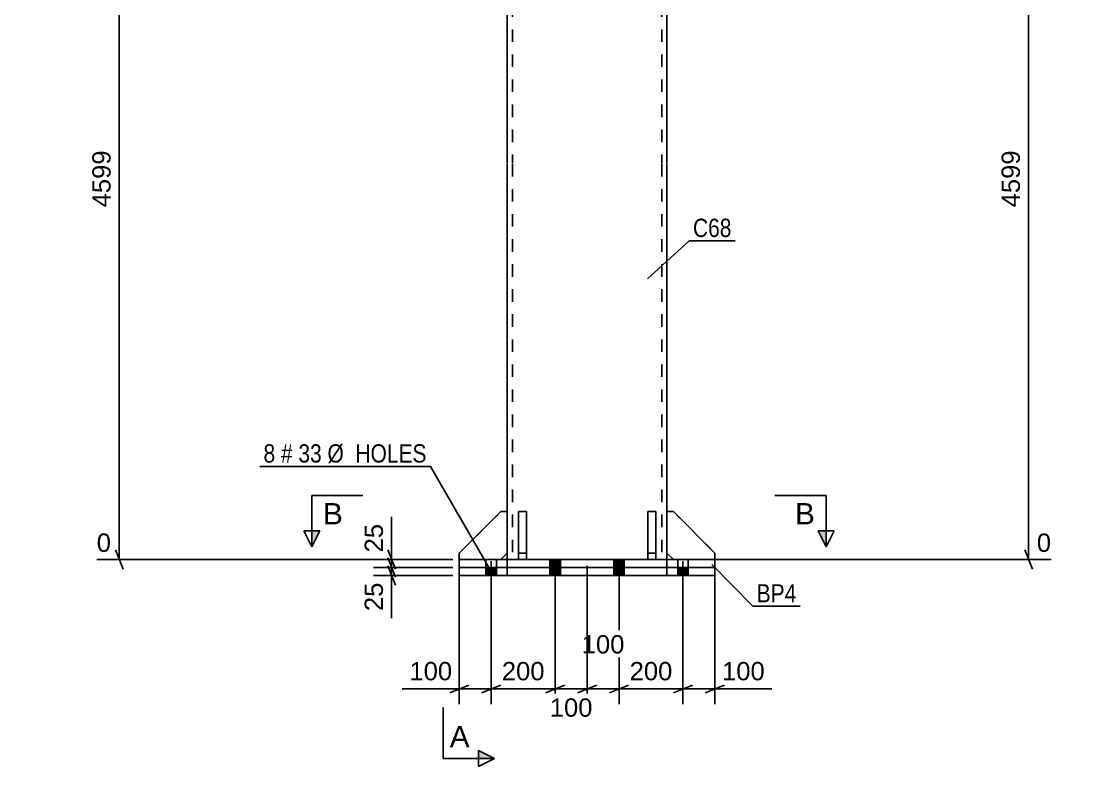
# Model space of a CAD drawing. Header units: millimetres. Extents: x -315 to 526, y -215 to 379.
# Drawn here: x -88.5 to 79.9, y -32.4 to 84.2 of the extents above; entities that cross this region are included whole.
import ezdxf

# ---------------------------------------------------------------- set-up
doc = ezdxf.new("R2010")
doc.units = ezdxf.units.MM
doc.linetypes.add('DXK_LINE_DOT2', pattern=[3.9198, 1.9599, -1.9599])
doc.styles.add('Arial', font='arial.ttf', dxfattribs={"height": 0.2})
doc.styles.add('Arial Narrow', font='ARIALN.TTF', dxfattribs={"height": 0.2})

# ---------------------------------------------------------------- blocks, each defined once
blk = doc.blocks.new('Part-284857918-11354 - 11259')
at = {"color": 2, "linetype": 'Continuous'}
for p, q in [((20, 0), (-20, 0)), ((-20, 0), (-20, -1.25)), ((-12.5, -1.25), (-12.5, 0)), ((12.5, -1.25), (12.5, 0)), ((20, -1.25), (20, 0)), ((-20, -1.25), (20, -1.25))]:
    blk.add_line(p, q, dxfattribs=at)
at = {"color": 7, "linetype": 'DXK_LINE_DOT2'}
for p, q in [((-12.5, 0), (-12.5, -1.25)), ((12.5, -1.25), (12.5, 0))]:
    blk.add_line(p, q, dxfattribs=at)
blk = doc.blocks.new('Part-284857918-11355 - 11259')
at = {"color": 2, "linetype": 'Continuous'}
for p, q in [((-20, 1), (-13.5, 7.5)), ((-13.5, 7.5), (-12.5, 7.5)), ((-20, 1), (-20, 0)), ((-12.5, 1), (-13.5, 0))]:
    blk.add_line(p, q, dxfattribs=at)
at = {"color": 7, "linetype": 'DXK_LINE_DOT2'}
for p, q in [((-12.5, 7.5), (-12.5, 1)), ((-13.5, 0), (-20, 0))]:
    blk.add_line(p, q, dxfattribs=at)
blk = doc.blocks.new('Part-284857918-11356 - 11259')
at = {"color": 7, "linetype": 'DXK_LINE_DOT2'}
for p, q in [((-20, 1), (-13.5, 7.5)), ((-13.5, 7.5), (-12.5, 7.5)), ((-12.5, 7.5), (-12.5, 1)), ((-20, 0), (-20, 1)), ((-13.5, 0), (-20, 0)), ((-12.5, 1), (-13.5, 0))]:
    blk.add_line(p, q, dxfattribs=at)
blk = doc.blocks.new('Part-284857918-11357 - 11259')
at = {"color": 2, "linetype": 'Continuous'}
for p, q in [((13.5, 7.5), (12.5, 7.5)), ((13.5, 7.5), (20, 1)), ((12.5, 1), (13.5, 0)), ((20, 0), (20, 1))]:
    blk.add_line(p, q, dxfattribs=at)
at = {"color": 7, "linetype": 'DXK_LINE_DOT2'}
for p, q in [((12.5, 7.5), (12.5, 1)), ((13.5, 0), (20, 0))]:
    blk.add_line(p, q, dxfattribs=at)
blk = doc.blocks.new('Part-284857918-11358 - 11259')
at = {"color": 7, "linetype": 'DXK_LINE_DOT2'}
for p, q in [((13.5, 7.5), (12.5, 7.5)), ((12.5, 7.5), (12.5, 1)), ((20, 1), (13.5, 7.5)), ((12.5, 1), (13.5, 0)), ((13.5, 0), (20, 0)), ((20, 0), (20, 1))]:
    blk.add_line(p, q, dxfattribs=at)
blk = doc.blocks.new('Part-284857918-11359 - 11259')
at = {"color": 7, "linetype": 'DXK_LINE_DOT2'}
for p, q in [((9.5, 7.5), (9.5, 0)), ((10.75, 7.5), (9.5, 7.5)), ((10.75, 0), (10.75, 7.5)), ((10.75, 1), (9.5, 1)), ((9.5, 0), (10.75, 0))]:
    blk.add_line(p, q, dxfattribs=at)
blk = doc.blocks.new('Part-284857918-11360 - 11259')
at = {"color": 7, "linetype": 'DXK_LINE_DOT2'}
for p, q in [((-10.75, 7.5), (-10.75, 0)), ((-9.5, 7.5), (-10.75, 7.5)), ((-9.5, 0), (-9.5, 7.5)), ((-10.75, 1), (-9.5, 1)), ((-10.75, 0), (-9.5, 0))]:
    blk.add_line(p, q, dxfattribs=at)
blk = doc.blocks.new('Part-284857918-11361 - 11259')
at = {"color": 2, "linetype": 'Continuous'}
for p, q in [((9.5, 0), (9.5, 7.5)), ((10.75, 7.5), (9.5, 7.5)), ((10.75, 7.5), (10.75, 0)), ((10.75, 1), (9.5, 1)), ((10.75, 0), (9.5, 0))]:
    blk.add_line(p, q, dxfattribs=at)
blk = doc.blocks.new('Part-284857918-11362 - 11259')
at = {"color": 2, "linetype": 'Continuous'}
for p, q in [((-10.75, 0), (-10.75, 7.5)), ((-10.75, 7.5), (-9.5, 7.5)), ((-9.5, 7.5), (-9.5, 0)), ((-10.75, 1), (-9.5, 1)), ((-9.5, 0), (-10.75, 0))]:
    blk.add_line(p, q, dxfattribs=at)
blk = doc.blocks.new('Part-284857918-11413 - 11259')
at = {"color": 2, "linetype": 'Continuous'}
for p, q in [((-12.5, 294.65), (-12.5, 62)), ((-12.5, 294.65), (-12.25, 294.65)), ((-11.7, 294.65), (-10.9, 294.65)), ((-10.9, 294.65), (11.7, 294.65)), ((12.5, 294.65), (12.25, 294.65)), ((12.5, 62), (12.5, 294.65)), ((-12.5, 61.9), (-12.5, 0)), ((12.5, 0), (12.5, 61.9))]:
    blk.add_line(p, q, dxfattribs=at)
at = {"color": 7, "linetype": 'DXK_LINE_DOT2'}
for p, q in [((-12.38, 294.65), (-11.7, 294.65)), ((-11.7, 294.65), (-11.7, 62)), ((12.25, 294.65), (10.9, 294.65)), ((11.7, 294.65), (11.7, 62)), ((-11.7, 61.9), (-11.7, 0)), ((11.7, 61.9), (11.7, 0)), ((-12.5, 0), (12.5, 0))]:
    blk.add_line(p, q, dxfattribs=at)
blk = doc.blocks.new('Bolt-284857918-11454 - 11259')
at = {"linetype": 'Continuous'}
for points in [[(-5.825, -1.25), (-4.175, -1.25), (-4.175, 0), (-5.825, 0)], [(4.175, -1.25), (5.825, -1.25), (5.825, 0), (4.175, 0)]]:
    blk.add_hatch(color=1, dxfattribs=at).paths.add_polyline_path(points)
at = {"color": 1, "linetype": 'DXK_LINE_DOT2'}
for p, q in [((-15.825, -1.25), (-15.825, 0)), ((-15.825, -1.25), (-15.825, 0)), ((-15, -2.2), (-15, 0)), ((-15, -2.2), (-15, 0)), ((-14.175, -1.25), (-14.175, 0)), ((-14.175, -1.25), (-14.175, 0)), ((-5.825, -1.25), (-5.825, 0)), ((-5, -2.2), (-5, 0)), ((-4.175, -1.25), (-4.175, 0)), ((4.175, -1.25), (4.175, 0)), ((5, -2.2), (5, 0)), ((5.825, -1.25), (5.825, 0)), ((14.175, -1.25), (14.175, 0)), ((14.175, -1.25), (14.175, 0)), ((15, -2.2), (15, 0)), ((15, -2.2), (15, 0)), ((15.825, -1.25), (15.825, 0)), ((15.825, -1.25), (15.825, 0))]:
    blk.add_line(p, q, dxfattribs=at)
at = {"color": 1, "linetype": 'Continuous'}
for p, q in [((-5.825, -1.25), (-5.825, 0)), ((-5, -2.2), (-5, 0)), ((-4.175, -1.25), (-4.175, 0)), ((4.175, -1.25), (4.175, 0)), ((5, -2.2), (5, 0)), ((5.825, -1.25), (5.825, 0))]:
    blk.add_line(p, q, dxfattribs=at)
blk = doc.blocks.new('Part-284857918-37441 - 11259')
at = {"color": 2, "linetype": 'Continuous'}
for p, q in [((20, -1.25), (-20, -1.25)), ((-20, -1.25), (-20, -2.5)), ((-12.5, -2.5), (-12.5, -1.25)), ((12.5, -2.5), (12.5, -1.25)), ((20, -2.5), (20, -1.25)), ((-20, -2.5), (20, -2.5))]:
    blk.add_line(p, q, dxfattribs=at)
at = {"color": 7, "linetype": 'DXK_LINE_DOT2'}
for p, q in [((-12.5, -1.25), (-12.5, -2.5)), ((12.5, -2.5), (12.5, -1.25))]:
    blk.add_line(p, q, dxfattribs=at)
blk = doc.blocks.new('Bolt-284857918-37442 - 11259')
at = {"linetype": 'Continuous'}
for points in [[(-15.825, -2.5), (-14.175, -2.5), (-14.175, -1.25), (-15.825, -1.25)], [(-15.825, -2.5), (-14.175, -2.5), (-14.175, -1.25), (-15.825, -1.25)], [(-5.825, -2.5), (-4.175, -2.5), (-4.175, -1.25), (-5.825, -1.25)], [(-5.825, -2.5), (-4.175, -2.5), (-4.175, -1.25), (-5.825, -1.25)], [(4.175, -2.5), (5.825, -2.5), (5.825, -1.25), (4.175, -1.25)], [(4.175, -2.5), (5.825, -2.5), (5.825, -1.25), (4.175, -1.25)], [(14.175, -2.5), (15.825, -2.5), (15.825, -1.25), (14.175, -1.25)], [(14.175, -2.5), (15.825, -2.5), (15.825, -1.25), (14.175, -1.25)]]:
    blk.add_hatch(color=1, dxfattribs=at).paths.add_polyline_path(points)
at = {"color": 1, "linetype": 'Continuous'}
for p, q in [((-15.825, -2.5), (-15.825, -1.25)), ((-15.825, -2.5), (-15.825, -1.25)), ((-15, -3.45), (-15, -1.25)), ((-15, -3.45), (-15, -1.25)), ((-14.175, -2.5), (-14.175, -1.25)), ((-14.175, -2.5), (-14.175, -1.25)), ((-5.825, -2.5), (-5.825, -1.25)), ((-5.825, -2.5), (-5.825, -1.25)), ((-5, -3.45), (-5, -1.25)), ((-5, -3.45), (-5, -1.25)), ((-4.175, -2.5), (-4.175, -1.25)), ((-4.175, -2.5), (-4.175, -1.25)), ((4.175, -2.5), (4.175, -1.25)), ((4.175, -2.5), (4.175, -1.25)), ((5, -3.45), (5, -1.25)), ((5, -3.45), (5, -1.25)), ((5.825, -2.5), (5.825, -1.25)), ((5.825, -2.5), (5.825, -1.25)), ((14.175, -2.5), (14.175, -1.25)), ((14.175, -2.5), (14.175, -1.25)), ((15, -3.45), (15, -1.25)), ((15, -3.45), (15, -1.25)), ((15.825, -2.5), (15.825, -1.25)), ((15.825, -2.5), (15.825, -1.25))]:
    blk.add_line(p, q, dxfattribs=at)
blk = doc.blocks.new('StraightDimension-284857918-29382 - 11259')
at = {"color": 7, "linetype": 'Continuous'}
for p, q in [((69.68, 117.64), (68.48, 120.64)), ((13.5, 119.14), (79.27, 119.14)), ((69.08, 0), (69.08, 119.14)), ((13.5, 0), (72.6, 0)), ((68.48, 1.5), (69.68, -1.5))]:
    blk.add_line(p, q, dxfattribs=at)
at = {"color": 0, "linetype": 'Continuous'}
for points in [[(79.87, 119.74), (79.87, 123.94), (69.78, 123.94), (69.78, 119.74)], [(73.2, 0.6), (73.2, 4.8), (69.78, 4.8), (69.78, 0.6)]]:
    blk.add_wipeout(points, dxfattribs=at)
at = {"color": 0}
blk.add_wipeout([(68.33, 64.62), (64.13, 64.62), (64.13, 54.52), (68.33, 54.52)], dxfattribs=at)
at = {"color": 3, "linetype": 'Continuous', "style": 'Arial'}
for s, height, p in [('4599', 2.865, (70.38, 120.34)), ('0', 2.87, (70.38, 1.2))]:
    blk.add_text(s, height=height, dxfattribs=at).set_placement(p)
at = {"color": 3, "style": 'Arial'}
blk.add_text('4599', height=2.865, rotation=90.0002, dxfattribs=at).set_placement((67.73, 55.12))
blk = doc.blocks.new('StraightDimension-284857918-28619 - 11259')
at = {"color": 7, "linetype": 'Continuous'}
for p, q in [((-72.62, 117.64), (-73.82, 120.64)), ((-13.5, 119.14), (-87.91, 119.14)), ((-73.22, 0), (-73.22, 119.14)), ((-22, 0), (-76.74, 0)), ((-73.82, 1.5), (-72.62, -1.5))]:
    blk.add_line(p, q, dxfattribs=at)
at = {"color": 0, "linetype": 'Continuous'}
for points in [[(-78.42, 119.74), (-78.42, 123.94), (-88.51, 123.94), (-88.51, 119.74)], [(-73.92, 0.6), (-73.92, 4.8), (-77.34, 4.8), (-77.34, 0.6)]]:
    blk.add_wipeout(points, dxfattribs=at)
at = {"color": 0}
blk.add_wipeout([(-73.97, 64.62), (-78.17, 64.62), (-78.17, 54.52), (-73.97, 54.52)], dxfattribs=at)
at = {"color": 3, "linetype": 'Continuous', "style": 'Arial'}
for s, height, p in [('4599', 2.865, (-87.91, 120.34)), ('0', 2.87, (-76.74, 1.2))]:
    blk.add_text(s, height=height, dxfattribs=at).set_placement(p)
at = {"color": 3, "style": 'Arial'}
blk.add_text('4599', height=2.865, rotation=90.0002, dxfattribs=at).set_placement((-74.57, 55.12))
blk = doc.blocks.new('StraightDimension-284857918-30424 - 11259')
at = {"color": 7, "linetype": 'Continuous'}
for p, q in [((-15, -2.25), (-15, -22.65)), ((-5, -2.25), (-5, -22.65)), ((-16.5, -20.85), (-13.5, -19.65)), ((-3.5, -19.65), (-6.5, -20.85)), ((-15, -20.25), (-5, -20.25))]:
    blk.add_line(p, q, dxfattribs=at)
at = {"color": 0}
blk.add_wipeout([(-6.06, -19.5), (-6.06, -15.3), (-13.94, -15.3), (-13.94, -19.5)], dxfattribs=at)
at = {"color": 3, "style": 'Arial'}
blk.add_text('200', height=2.865, dxfattribs=at).set_placement((-13.34, -18.9))
blk = doc.blocks.new('StraightDimension-284857918-30420 - 11259')
at = {"color": 7, "linetype": 'Continuous'}
for p, q in [((15, -2.25), (15, -22.65)), ((20, -2.25), (20, -22.65)), ((13.5, -20.85), (16.5, -19.65)), ((21.5, -19.65), (18.5, -20.85)), ((15, -20.25), (20, -20.25))]:
    blk.add_line(p, q, dxfattribs=at)
at = {"color": 0}
blk.add_wipeout([(28.4, -19.5), (28.4, -15.3), (20.52, -15.3), (20.52, -19.5)], dxfattribs=at)
at = {"color": 7, "linetype": 'Continuous'}
blk.add_line((20, -20.25), (28.92, -20.25), dxfattribs=at)
blk.add_line((20, -20.25), (28.92, -20.25), dxfattribs=at)
at = {"color": 3, "style": 'Arial'}
blk.add_text('100', height=2.865, dxfattribs=at).set_placement((21.12, -18.9))
blk = doc.blocks.new('StraightDimension-284857918-30421 - 11259')
at = {"color": 7, "linetype": 'Continuous'}
for p, q in [((5, -2.25), (5, -22.65)), ((15, -2.25), (15, -22.65)), ((3.5, -20.85), (6.5, -19.65)), ((16.5, -19.65), (13.5, -20.85)), ((5, -20.25), (15, -20.25))]:
    blk.add_line(p, q, dxfattribs=at)
at = {"color": 0}
blk.add_wipeout([(13.94, -19.5), (13.94, -15.3), (6.06, -15.3), (6.06, -19.5)], dxfattribs=at)
at = {"color": 3, "style": 'Arial'}
blk.add_text('200', height=2.865, dxfattribs=at).set_placement((6.66, -18.9))
blk = doc.blocks.new('StraightDimension-284857918-30422 - 11259')
at = {"color": 7, "linetype": 'Continuous'}
for p, q in [((0, -1), (0, -22.65)), ((5, -2.25), (5, -22.65)), ((-1.5, -20.85), (1.5, -19.65)), ((6.5, -19.65), (3.5, -20.85)), ((0, -20.25), (5, -20.25))]:
    blk.add_line(p, q, dxfattribs=at)
at = {"color": 0}
blk.add_wipeout([(6.44, -15.3), (6.44, -11.1), (-1.44, -11.1), (-1.44, -15.3)], dxfattribs=at)
at = {"color": 3, "style": 'Arial'}
blk.add_text('100', height=2.865, dxfattribs=at).set_placement((-0.84, -14.7))
blk = doc.blocks.new('StraightDimension-284857918-30423 - 11259')
at = {"color": 7, "linetype": 'Continuous'}
for p, q in [((0, -1), (0, -23.1)), ((-5, -2.25), (-5, -23.1)), ((-6.5, -20.85), (-3.5, -19.65)), ((1.5, -19.65), (-1.5, -20.85)), ((-5, -20.25), (0, -20.25))]:
    blk.add_line(p, q, dxfattribs=at)
at = {"color": 0}
blk.add_wipeout([(1.44, -25.2), (1.44, -21), (-6.44, -21), (-6.44, -25.2)], dxfattribs=at)
at = {"color": 3, "style": 'Arial'}
blk.add_text('100', height=2.865, dxfattribs=at).set_placement((-5.84, -24.6))
blk = doc.blocks.new('StraightDimension-284857918-30425 - 11259')
at = {"color": 7, "linetype": 'Continuous'}
for p, q in [((-20, -2.25), (-20, -22.65)), ((-15, -2.25), (-15, -22.65)), ((-21.5, -20.85), (-18.5, -19.65)), ((-13.5, -19.65), (-16.5, -20.85)), ((-20, -20.25), (-15, -20.25))]:
    blk.add_line(p, q, dxfattribs=at)
at = {"color": 0}
blk.add_wipeout([(-20.52, -19.5), (-20.52, -15.3), (-28.4, -15.3), (-28.4, -19.5)], dxfattribs=at)
at = {"color": 7, "linetype": 'Continuous'}
blk.add_line((-20, -20.25), (-28.92, -20.25), dxfattribs=at)
blk.add_line((-20, -20.25), (-28.92, -20.25), dxfattribs=at)
at = {"color": 3, "style": 'Arial'}
blk.add_text('100', height=2.865, dxfattribs=at).set_placement((-27.8, -18.9))
blk = doc.blocks.new('StraightDimension-284857918-39701 - 11259')
at = {"color": 7, "linetype": 'Continuous'}
for p, q in [((-31.2, 0.25), (-30, -2.75)), ((-21, -1.25), (-33.45, -1.25)), ((-30, -4), (-31.2, -1)), ((-30.6, -2.5), (-30.6, -1.25)), ((-21, -2.5), (-33.45, -2.5))]:
    blk.add_line(p, q, dxfattribs=at)
at = {"color": 0}
blk.add_wipeout([(-31.35, -3.03), (-35.55, -3.03), (-35.55, -8.67), (-31.35, -8.67)], dxfattribs=at)
at = {"color": 7, "linetype": 'Continuous'}
blk.add_line((-30.6, -2.5), (-30.6, -9.2), dxfattribs=at)
blk.add_line((-30.6, -2.5), (-30.6, -9.2), dxfattribs=at)
at = {"color": 3, "style": 'Arial'}
blk.add_text('25', height=2.865, rotation=90.0002, dxfattribs=at).set_placement((-31.95, -8.07))
blk = doc.blocks.new('StraightDimension-284857918-39700 - 11259')
at = {"color": 7, "linetype": 'Continuous'}
for p, q in [((-21, 0), (-33.45, 0)), ((-31.2, 1.5), (-30, -1.5)), ((-30, -2.75), (-31.2, 0.25)), ((-30.6, -1.25), (-30.6, 0)), ((-21, -1.25), (-33.45, -1.25))]:
    blk.add_line(p, q, dxfattribs=at)
at = {"color": 0}
blk.add_wipeout([(-31.35, 6.17), (-35.55, 6.17), (-35.55, 0.52), (-31.35, 0.52)], dxfattribs=at)
at = {"color": 7, "linetype": 'Continuous'}
blk.add_line((-30.6, 0), (-30.6, 6.7), dxfattribs=at)
blk.add_line((-30.6, 0), (-30.6, 6.7), dxfattribs=at)
at = {"color": 3, "style": 'Arial'}
blk.add_text('25', height=2.865, rotation=90.0002, dxfattribs=at).set_placement((-31.95, 1.12))
blk = doc.blocks.new('Mark-284857918-37493 - 11259')
at = {"color": 0}
for points in [[(-48.81, 15.18), (-48.81, 18.18), (-50.64, 18.18), (-50.64, 15.18)], [(-46.08, 15.18), (-46.08, 18.18), (-47.91, 18.18), (-47.91, 15.18)], [(-41.53, 15.18), (-41.53, 18.18), (-45.18, 18.18), (-45.18, 15.18)], [(-25.1, 15.18), (-25.1, 18.18), (-40.63, 18.18), (-40.63, 15.18)]]:
    blk.add_wipeout(points, dxfattribs=at)
for points in [[(-48.81, 15.18), (-48.81, 18.18), (-50.64, 18.18), (-50.64, 15.18)], [(-46.08, 15.18), (-46.08, 18.18), (-47.91, 18.18), (-47.91, 15.18)], [(-41.53, 15.18), (-41.53, 18.18), (-45.18, 18.18), (-45.18, 15.18)], [(-25.1, 15.18), (-25.1, 18.18), (-40.63, 18.18), (-40.63, 15.18)]]:
    blk.add_wipeout(points, dxfattribs=at)
at = {"color": 7, "linetype": 'Continuous'}
for p in [(-51.24, 14.58), (-15, -1.88)]:
    blk.add_line(p, (-24.5, 14.58), dxfattribs=at)
at = {"color": 3, "style": 'Arial Narrow'}
for s, height, p in [('8', 2.86, (-50.64, 15.18)), ('#', 2.86, (-47.91, 15.18)), ('33', 2.863, (-45.18, 15.18)), ('Ø  HOLES', 2.863, (-40.63, 15.18))]:
    blk.add_text(s, height=height, dxfattribs=at).set_placement(p)
blk = doc.blocks.new('Mark-284857918-14899 - 11259')
at = {"color": 0}
blk.add_wipeout([(22.59, 50.48), (22.59, 53.48), (16.57, 53.48), (16.57, 50.48)], dxfattribs=at)
blk.add_wipeout([(22.59, 50.48), (22.59, 53.48), (16.57, 53.48), (16.57, 50.48)], dxfattribs=at)
at = {"color": 30, "linetype": 'Continuous'}
for p, q in [((9.46, 43.92), (15.97, 49.88)), ((15.97, 49.88), (23.19, 49.88))]:
    blk.add_line(p, q, dxfattribs=at)
at = {"color": 3, "style": 'Arial Narrow'}
blk.add_text('C68', height=2.863, dxfattribs=at).set_placement((16.57, 50.48))
blk = doc.blocks.new('Mark-284857918-27279 - 11259')
at = {"color": 0}
blk.add_wipeout([(32.75, -6.72), (32.75, -3.72), (26.54, -3.72), (26.54, -6.72)], dxfattribs=at)
blk.add_wipeout([(32.75, -6.72), (32.75, -3.72), (26.54, -3.72), (26.54, -6.72)], dxfattribs=at)
at = {"color": 30, "linetype": 'Continuous'}
for p, q in [((19.5, -0.79), (25.94, -7.32)), ((25.94, -7.32), (33.35, -7.32))]:
    blk.add_line(p, q, dxfattribs=at)
at = {"color": 3, "style": 'Arial Narrow'}
blk.add_text('BP4', height=2.863, dxfattribs=at).set_placement((26.54, -6.72))
blk = doc.blocks.new('SectionMark-284857918-27466 - 11259')
at = {"linetype": 'Continuous'}
blk.add_hatch(color=6, dxfattribs=at).paths.add_polyline_path([(-17, -31.14), (-17, -29.89), (-14.5, -31.14)])
at = {"color": 6, "linetype": 'Continuous'}
for p, q in [((-22.5, -31.14), (-22.5, -23.14)), ((-14.5, -31.14), (-17, -29.89)), ((-17, -29.89), (-17, -32.39)), ((-22.5, -31.14), (-14.5, -31.14)), ((-14.5, -31.14), (-17, -32.39))]:
    blk.add_line(p, q, dxfattribs=at)
at = {"color": 0, "linetype": 'Continuous'}
blk.add_wipeout([(-18.39, -29.39), (-18.39, -25.89), (-21.5, -25.89), (-21.5, -29.39)], dxfattribs=at)
at = {"color": 3, "linetype": 'Continuous', "style": 'Arial'}
blk.add_text('A', height=3.34, dxfattribs=at).set_placement((-21.5, -29.39))
blk = doc.blocks.new('SectionMark-284857918-31139 - 11259')
at = {"linetype": 'Continuous'}
for points in [[(-43.09, 4.5), (-41.84, 4.5), (-43.09, 2)], [(36.14, 4.5), (37.39, 4.5), (37.39, 2)]]:
    blk.add_hatch(color=6, dxfattribs=at).paths.add_polyline_path(points)
at = {"color": 6, "linetype": 'Continuous'}
for p, q in [((-43.09, 10), (-35.09, 10)), ((-43.09, 10), (-43.09, 2)), ((37.39, 10), (29.39, 10)), ((37.39, 10), (37.39, 2)), ((-43.09, 2), (-44.34, 4.5)), ((-41.84, 4.5), (-44.34, 4.5)), ((-43.09, 2), (-41.84, 4.5)), ((36.14, 4.5), (38.64, 4.5)), ((37.39, 2), (36.14, 4.5)), ((38.64, 4.5), (37.39, 2))]:
    blk.add_line(p, q, dxfattribs=at)
at = {"color": 0, "linetype": 'Continuous'}
for points in [[(-38.23, 5.5), (-38.23, 9), (-41.34, 9), (-41.34, 5.5)], [(35.64, 5.5), (35.64, 9), (32.53, 9), (32.53, 5.5)]]:
    blk.add_wipeout(points, dxfattribs=at)
at = {"color": 3, "linetype": 'Continuous', "style": 'Arial'}
for p in [(-41.34, 5.5), (32.53, 5.5)]:
    blk.add_text('B', height=3.34, dxfattribs=at).set_placement(p)

msp = doc.modelspace()

# ---------------------------------------------------------------- block references
for name in ['Part-284857918-11413 - 11259', 'Part-284857918-11355 - 11259', 'Part-284857918-11356 - 11259', 'Part-284857918-11360 - 11259', 'Part-284857918-11362 - 11259', 'Part-284857918-11359 - 11259', 'Part-284857918-11361 - 11259', 'Part-284857918-11357 - 11259', 'Part-284857918-11358 - 11259', 'Part-284857918-11354 - 11259', 'Bolt-284857918-11454 - 11259', 'Part-284857918-37441 - 11259', 'Bolt-284857918-37442 - 11259']:
    msp.add_blockref(name, (0, 0))

# ---------------------------------------------------------------- next in the draw order: block references
for name in ['StraightDimension-284857918-28619 - 11259', 'StraightDimension-284857918-29382 - 11259']:
    msp.add_blockref(name, (0, 0))

# ---------------------------------------------------------------- next in the draw order: block references
for name in ['Mark-284857918-14899 - 11259', 'StraightDimension-284857918-30424 - 11259', 'StraightDimension-284857918-30420 - 11259']:
    msp.add_blockref(name, (0, 0))

# ---------------------------------------------------------------- next in the draw order: block references
for name in ['Mark-284857918-27279 - 11259', 'StraightDimension-284857918-30425 - 11259', 'StraightDimension-284857918-30421 - 11259']:
    msp.add_blockref(name, (0, 0))

# ---------------------------------------------------------------- next in the draw order: block references
for name in ['StraightDimension-284857918-39701 - 11259', 'StraightDimension-284857918-30422 - 11259']:
    msp.add_blockref(name, (0, 0))

# ---------------------------------------------------------------- next in the draw order: block references
for name in ['StraightDimension-284857918-39700 - 11259', 'StraightDimension-284857918-30423 - 11259']:
    msp.add_blockref(name, (0, 0))

# ---------------------------------------------------------------- next in the draw order: block references
msp.add_blockref('Mark-284857918-37493 - 11259', (0, 0))

# ---------------------------------------------------------------- next in the draw order: block references
msp.add_blockref('SectionMark-284857918-27466 - 11259', (0, 0))

# ---------------------------------------------------------------- next in the draw order: block references
msp.add_blockref('SectionMark-284857918-31139 - 11259', (0, 0))

doc.saveas('drawing.dxf')
